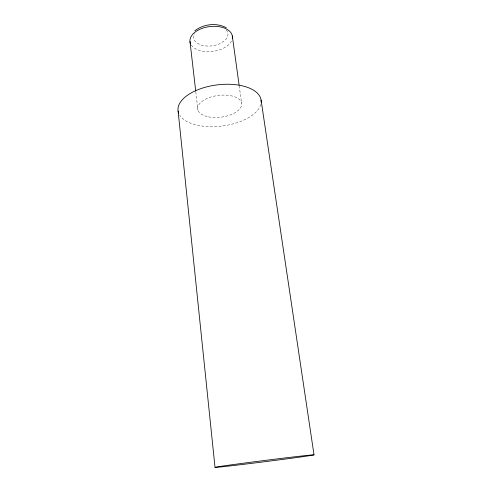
<?xml version="1.0" encoding="UTF-8"?>
<svg xmlns="http://www.w3.org/2000/svg" width="492" height="492" viewBox="0 0 492 492"><rect width="100%" height="100%" fill="white"/><g stroke="black" fill="none" stroke-linecap="round" stroke-linejoin="round"><path stroke-width="0.37" stroke-dasharray="2.46 1.84" d="M239.204 85.793L241.609 103.179M195.804 91.776L197.919 110.054M260.785 104.415A41.851 20.719 -7.2 0 1 222.556 125.97A41.851 20.719 -7.2 0 1 179.605 115.042M231.449 41.094A21.353 12.509 -7.2 0 1 211.831 51.512A21.353 12.509 -7.2 0 1 191.339 45.123M226.258 30A17.644 10.418 -7.2 0 1 227.937 33.764L227.956 34.766A16.623 9.815 -7.2 0 1 227.661 36.279A17.509 10.338 -7.2 0 1 224.174 41.039L219.856 43.677A17.478 10.32 -7.2 0 1 211.259 45.928A16.599 9.791 -7.2 0 1 208.792 46.07L207.169 46.039A17.657 10.43 -7.2 0 1 199.783 44.508L196.456 42.576A17.644 10.418 -7.2 0 1 193.651 38.136L193.891 35.104A17.638 10.412 -7.2 0 1 194.58 33.585M208.503 116.856A22.158 10.953 -7.2 0 0 241.707 104.298A22.158 10.953 -7.2 0 0 208.842 97.736A22.158 10.953 -7.2 0 0 208.503 116.856"/><path stroke-width="0.74" d="M194.801 30.824C203.491 24.003 216.505 22.441 226.314 27.736M261.086 100.11L314.013 454.866A49.901 0.627 -7.2 0 1 239.579 464.811A49.901 0.627 -7.2 0 1 239.93 463.673A49.901 0.627 -7.2 0 1 314.013 454.866M232.304 35.916L239.1 85.036M189.98 41.519L195.711 91.014M178.098 111.014L215.022 467.388M178.645 113.086A41.851 20.719 -7.2 0 1 216.566 84.962A41.851 20.719 -7.2 0 1 261.154 102.244M190.687 43.991A21.353 12.509 -7.2 0 1 209.42 26.611A21.353 12.509 -7.2 0 1 232.316 38.499"/></g></svg>
